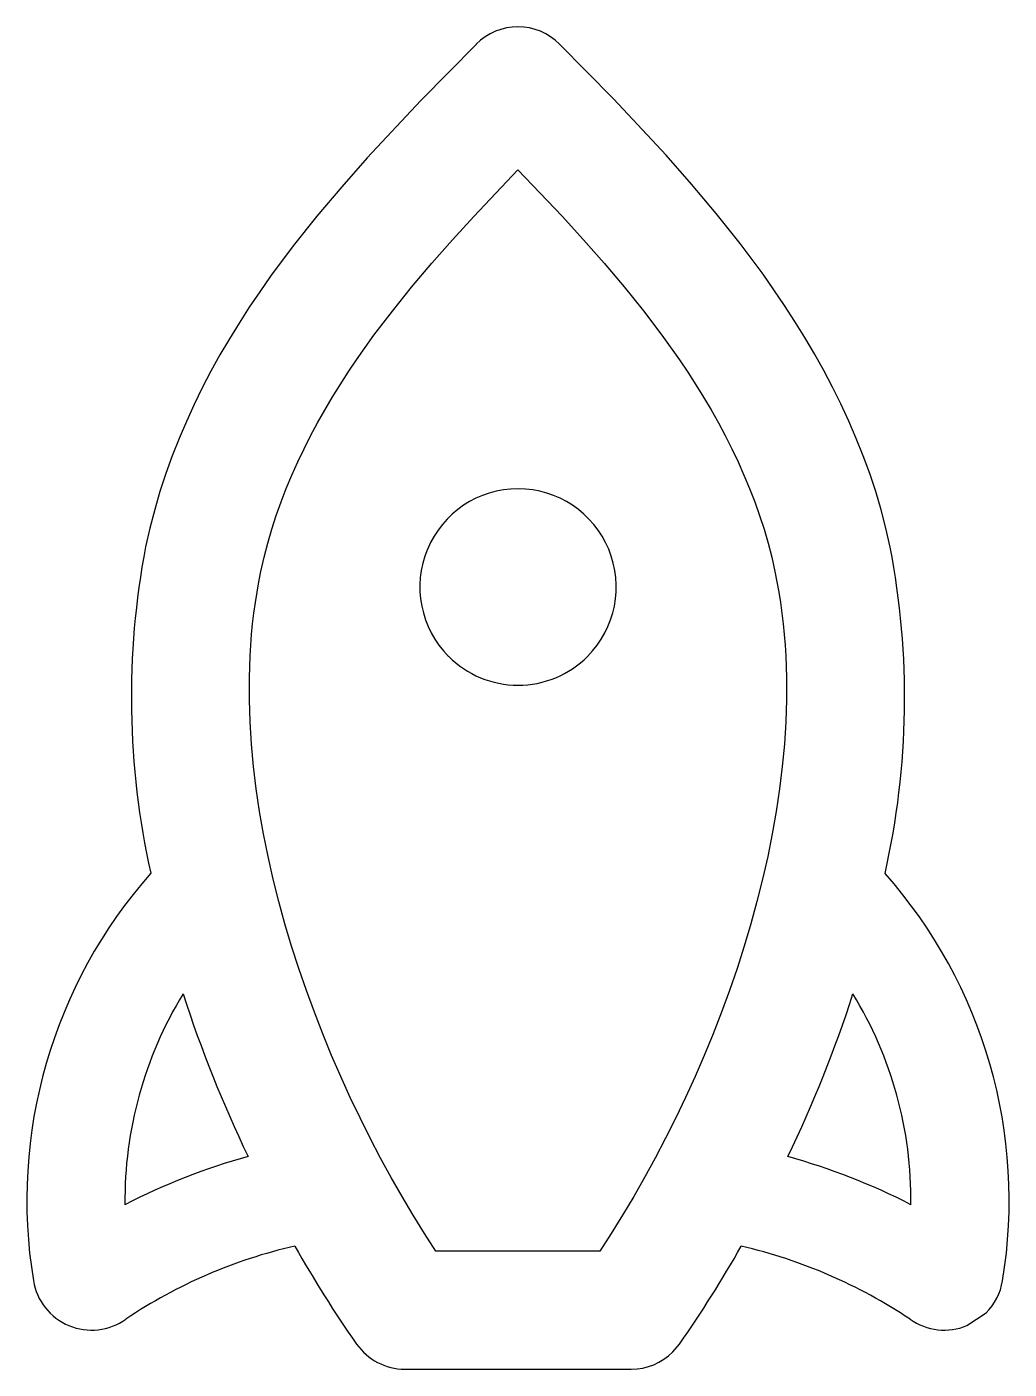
# Model space of a CAD drawing. Extents: x 31.9 to 62.1, y 858.1 to 899.2.
import ezdxf

# ---------------------------------------------------------------- set-up
doc = ezdxf.new("R2010")
doc.units = 0
doc.header["$MEASUREMENT"] = 0
doc.layers.add('DEFAULT', color=7, linetype='CONTINUOUS')

msp = doc.modelspace()

# ---------------------------------------------------------------- linework, layer by layer
at = {"layer": 'DEFAULT', "color": 7}
for p, q in [((45.719, 898.658), (45.723, 898.657)), ((59.042, 863.106), (59.041, 863.106)), ((49.509, 861.685), (44.483, 861.685)), ((60.76, 859.402), (61.343, 859.794)), ((51.748, 858.596), (51.948, 858.837)), ((43.528, 858.068), (50.469, 858.068))]:
    msp.add_line(p, q, dxfattribs=at)
for points in [[(45.723, 898.657), (44.02, 896.928), (42.382, 895.178), (41.596, 894.29), (40.838, 893.39), (40.111, 892.476), (39.419, 891.546), (39.087, 891.074), (38.765, 890.598), (38.454, 890.116), (38.154, 889.629), (37.865, 889.136), (37.589, 888.637), (37.325, 888.132), (37.073, 887.62), (36.836, 887.102), (36.612, 886.576), (36.402, 886.044), (36.208, 885.503), (36.028, 884.955), (35.865, 884.398), (35.717, 883.834), (35.586, 883.26)], [(58.408, 883.252), (58.277, 883.826), (58.129, 884.392), (57.963, 884.95), (57.781, 885.502), (57.582, 886.046), (57.368, 886.583), (57.14, 887.113), (56.897, 887.637), (56.64, 888.155), (56.371, 888.666), (56.088, 889.171), (55.794, 889.67), (55.488, 890.163), (55.172, 890.65), (54.845, 891.132), (54.509, 891.609), (53.809, 892.548), (53.077, 893.467), (52.318, 894.369), (51.536, 895.254), (49.923, 896.981), (48.274, 898.658)], [(39.121, 882.508), (39.22, 882.942), (39.332, 883.372), (39.456, 883.798), (39.592, 884.219), (39.74, 884.636), (39.899, 885.049), (40.07, 885.459), (40.251, 885.864), (40.442, 886.266), (40.644, 886.664), (40.856, 887.059), (41.077, 887.45), (41.307, 887.839), (41.546, 888.224), (41.794, 888.607), (42.05, 888.987), (42.585, 889.739), (43.149, 890.482), (43.739, 891.217), (44.354, 891.945), (44.989, 892.666), (45.644, 893.383), (46.998, 894.805)], [(46.998, 894.805), (48.354, 893.384), (49.008, 892.668), (49.644, 891.946), (50.258, 891.219), (50.848, 890.484), (51.412, 889.741), (51.947, 888.988), (52.203, 888.608), (52.45, 888.226), (52.689, 887.84), (52.919, 887.451), (53.14, 887.06), (53.352, 886.665), (53.553, 886.266), (53.745, 885.865), (53.926, 885.459), (54.096, 885.05), (54.255, 884.637), (54.403, 884.219), (54.539, 883.798), (54.663, 883.372), (54.775, 882.942), (54.874, 882.508)], [(44.483, 861.685), (44.133, 862.226), (43.787, 862.782), (43.448, 863.353), (43.114, 863.937), (42.788, 864.534), (42.47, 865.142), (42.159, 865.762), (41.858, 866.392), (41.567, 867.032), (41.286, 867.68), (41.017, 868.337), (40.759, 869), (40.513, 869.67), (40.281, 870.345), (40.063, 871.024), (39.859, 871.708), (39.67, 872.395), (39.497, 873.083), (39.341, 873.774), (39.201, 874.465), (39.08, 875.155), (38.977, 875.845), (38.894, 876.533), (38.831, 877.218), (38.788, 877.9), (38.766, 878.577), (38.766, 879.25), (38.789, 879.916), (38.81, 880.247), (38.836, 880.576), (38.868, 880.903), (38.906, 881.229), (38.95, 881.552), (39.001, 881.873), (39.058, 882.192), (39.121, 882.508)], [(54.874, 882.508), (54.937, 882.192), (54.994, 881.873), (55.044, 881.552), (55.089, 881.229), (55.127, 880.903), (55.159, 880.576), (55.185, 880.247), (55.205, 879.916), (55.228, 879.25), (55.228, 878.577), (55.206, 877.9), (55.163, 877.218), (55.1, 876.533), (55.016, 875.845), (54.914, 875.155), (54.792, 874.465), (54.653, 873.774), (54.497, 873.083), (54.324, 872.395), (54.135, 871.708), (53.931, 871.024), (53.713, 870.345), (53.48, 869.67), (53.235, 869), (52.977, 868.337), (52.707, 867.68), (52.426, 867.032), (52.135, 866.392), (51.834, 865.762), (51.524, 865.142), (51.205, 864.534), (50.878, 863.937), (50.545, 863.353), (50.205, 862.782), (49.859, 862.226), (49.509, 861.685)]]:
    msp.add_lwpolyline(points, dxfattribs=at)
for centre, radius, start, end in [((46.997, 897.385), 1.804, 44.9154, 135.0846), ((47.001, 882.029), 3.008, 90.0074, 157.4533), ((47.001, 882.028), 3.01, 22.5621, 90.0041), ((59.77, 878.646), 24.62, 169.1979, 192.6334), ((47.002, 882.028), 3.01, 157.4435, 224.8726), ((47, 882.029), 3.01, 315.1034, 22.5449), ((34.404, 878.635), 24.444, 347.2807, 10.8881), ((47.001, 882.031), 3.011, 224.921, 269.9929), ((47.001, 882.028), 3.009, 269.9826, 315.0968), ((47.065, 863.239), 15.118, 138.477, 189.3607), ((46.968, 863.238), 15.085, 350.6081, 41.6004), ((47.042, 863.245), 12.089, 148.4887, 180.6576), ((75.262, 882.068), 40.505, 197.9818, 205.5734), ((19.316, 881.867), 39.894, 334.3202, 342.0351), ((46.963, 863.253), 12.08, 359.3048, 31.4855), ((44.18, 845.103), 20.23, 105.6415, 117.1328), ((49.983, 845.479), 19.818, 62.8055, 74.5316), ((43.622, 846.718), 15.512, 102.8987, 123.8412), ((72.59, 880.199), 37.268, 209.5155, 214.9734), ((21.56, 880.121), 37.1, 324.9918, 330.4706), ((50.316, 846.578), 15.659, 56.2439, 76.9899), ((33.931, 861.07), 1.806, 189.219, 305.6375), ((60.069, 861.073), 1.806, 314.8834, 350.5311), ((60.067, 861.09), 1.825, 234.8801, 292.325), ((43.541, 859.893), 1.825, 215.3524, 269.6056), ((50.474, 859.87), 1.801, 269.8455, 315.0053)]:
    msp.add_arc(centre, radius, start, end, dxfattribs=at)

doc.saveas('drawing.dxf')
